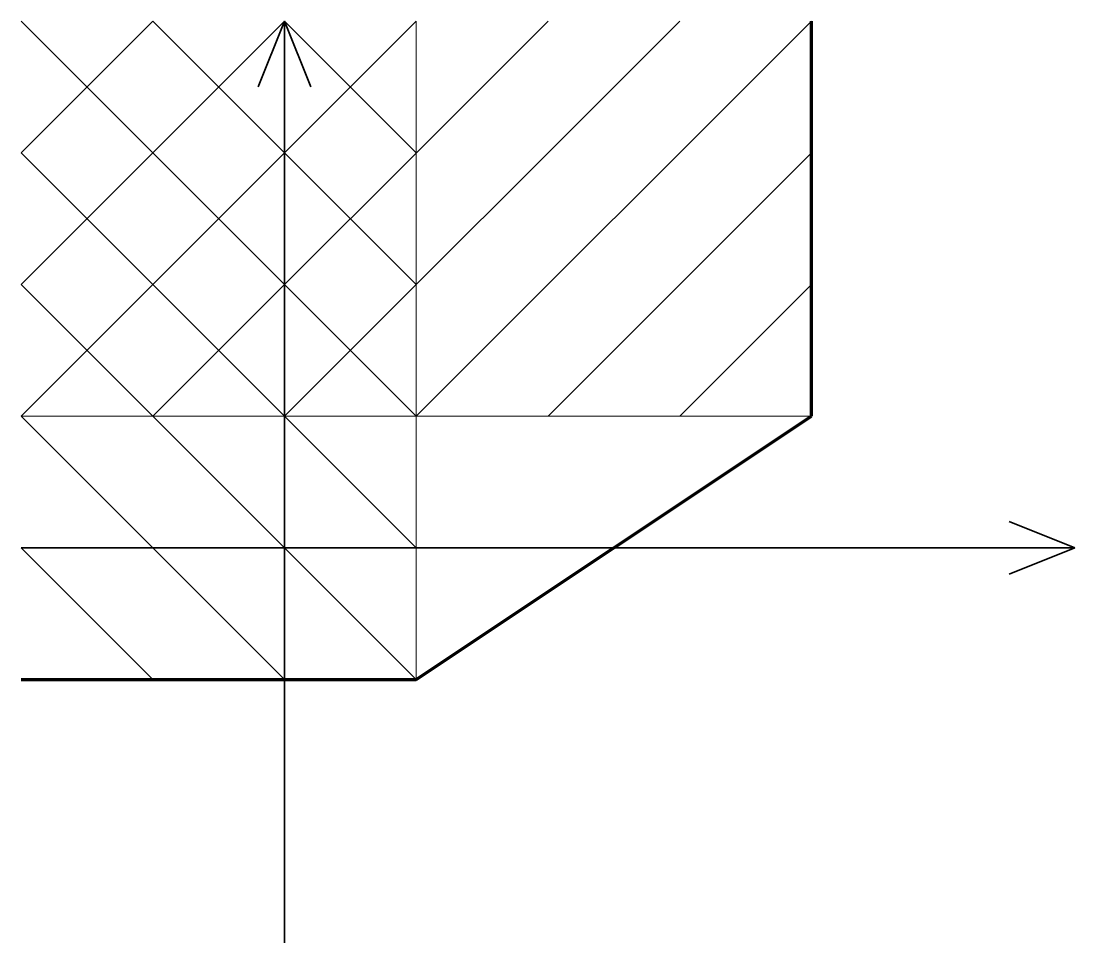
# Model space of a CAD drawing. Header units: millimetres. Extents: x -20 to 60, y -40 to 30.
import ezdxf

# ---------------------------------------------------------------- set-up
doc = ezdxf.new("R2010")
doc.units = ezdxf.units.MM
for name, color, linetype, lineweight in [('noname', 7, 'CONTINUOUS', 35), ('noname4', 3, 'CONTINUOUS', 18), ('noname5', 5, 'CONTINUOUS', 18), ('noname6', 8, 'CONTINUOUS', 70)]:
    doc.layers.add(name, color=color, linetype=linetype, lineweight=lineweight)

msp = doc.modelspace()

# ---------------------------------------------------------------- linework, layer by layer
at = {"layer": 'noname'}
for p, q in [((-2, 25), (0, 30)), ((0, -40), (0, 30)), ((0, 30), (2, 25)), ((55, -8), (60, -10)), ((-20, -10), (60, -10)), ((60, -10), (55, -12))]:
    msp.add_line(p, q, dxfattribs=at)
at = {"layer": 'noname4'}
for p, q in [((10, 0), (-20, 30)), ((10, 10), (-10, 30)), ((10, 20), (0, 30)), ((10, -20), (10, 30)), ((10, -10), (-20, 20)), ((10, -20), (-20, 10)), ((0, -20), (-20, 0)), ((-10, -20), (-20, -10)), ((-20, -20), (10, -20))]:
    msp.add_line(p, q, dxfattribs=at)
at = {"layer": 'noname5'}
for p, q in [((-20, 0), (10, 30)), ((0, 30), (-20, 10)), ((-10, 30), (-20, 20)), ((-10, 0), (20, 30)), ((0, 0), (30, 30)), ((10, 0), (40, 30)), ((40, 0), (40, 30)), ((20, 0), (40, 20)), ((30, 0), (40, 10)), ((-20, 0), (40, 0))]:
    msp.add_line(p, q, dxfattribs=at)
at = {"layer": 'noname6'}
for p, q in [((40, 0), (40, 30)), ((10, -20), (40, 0)), ((-20, -20), (10, -20))]:
    msp.add_line(p, q, dxfattribs=at)

doc.saveas('drawing.dxf')
